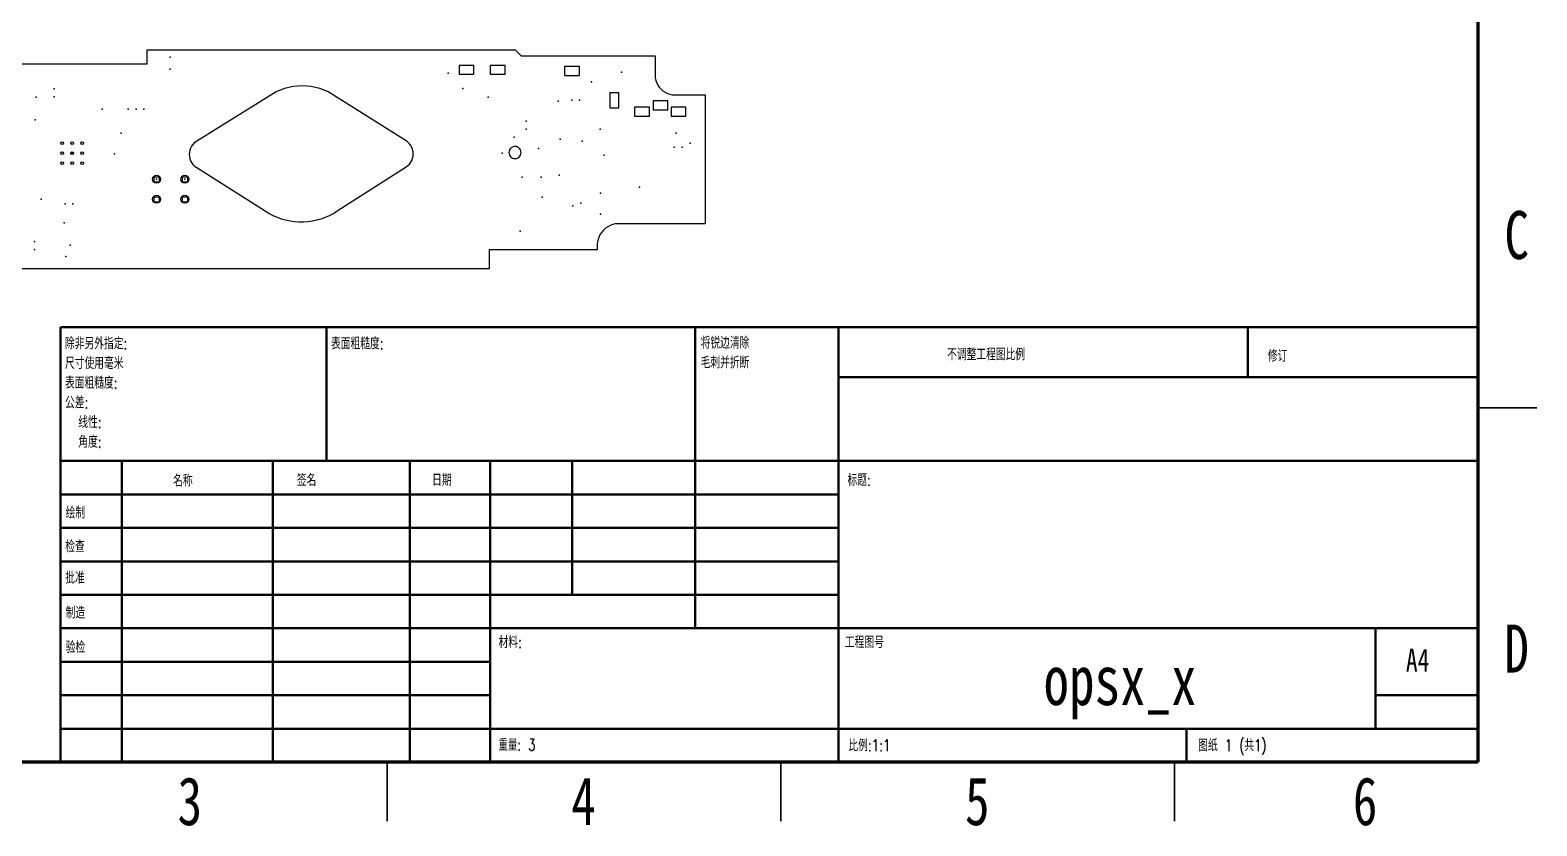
# Model space of a CAD drawing. Header units: millimetres. Extents: x 2 to 294, y 2 to 208.
# Drawn here: x 103.2 to 294.5, y 1.9 to 102.9 of the extents above; entities that cross this region are included whole.
import ezdxf

# ---------------------------------------------------------------- set-up
doc = ezdxf.new("R2010")
doc.units = ezdxf.units.MM
doc.header["$PDSIZE"] = -1
doc.layers.add('10', color=7, linetype='Continuous')
doc.styles.add('SLDTEXTSTYLE0', font='TXT', dxfattribs={"width": 0.75})
doc.styles.add('SLDTEXTSTYLE1', font='TXT', dxfattribs={"width": 0.75, "bigfont": 'bigfont'})
doc.styles.add('SLDTEXTSTYLE2', font='TXT', dxfattribs={"width": 0.694444, "bigfont": 'bigfont'})
doc.styles.add('SLDTEXTSTYLE3', font='TXT', dxfattribs={"width": 0.7, "bigfont": 'bigfont'})

msp = doc.modelspace()

# ---------------------------------------------------------------- hatches: boundary and pattern name
at = {"layer": '10', "linetype": 'Continuous', "lineweight": 18}
h = msp.add_hatch(dxfattribs=at)
h.set_pattern_fill('ANSI31', color=256, style=0)
h.paths.add_polyline_path([(119.53, 84.33), (118.89, 84.33), (118.89, 83.69), (119.53, 83.69)], flags=0)
h = msp.add_hatch(dxfattribs=at)
h.set_pattern_fill('ANSI31', color=256, style=0)
h.paths.add_polyline_path([(123.13, 84.33), (122.49, 84.33), (122.49, 83.69), (123.13, 83.69)], flags=0)
h = msp.add_hatch(dxfattribs=at)
h.set_pattern_fill('ANSI31', color=256, style=0)
h.paths.add_polyline_path([(119.53, 81.79), (118.89, 81.79), (118.89, 81.15), (119.53, 81.15)], flags=0)
h = msp.add_hatch(dxfattribs=at)
h.set_pattern_fill('ANSI31', color=256, style=0)
h.paths.add_polyline_path([(123.13, 81.79), (122.49, 81.79), (122.49, 81.15), (123.13, 81.15)], flags=0)

# ---------------------------------------------------------------- linework, layer by layer
at = {"color": 7, "linetype": 'Continuous', "lineweight": 70}
for p, q in [((287, 200), (287, 10)), ((287, 10), (10, 10))]:
    msp.add_line(p, q, dxfattribs=at)
at = {"color": 7, "linetype": 'Continuous', "lineweight": 25}
for p, q in [((118.03, 100.43), (164.76, 100.43)), ((118.03, 98.65), (118.03, 100.43)), ((164.76, 100.43), (165.53, 99.67)), ((165.53, 99.67), (182.54, 99.67)), ((182.54, 99.67), (182.54, 96.87)), ((97.84, 98.65), (118.03, 98.65)), ((159.51, 98.47), (157.63, 98.47)), ((157.63, 98.47), (157.63, 97.36)), ((159.51, 97.36), (159.51, 98.47)), ((161.59, 98.47), (161.59, 97.36)), ((163.47, 98.47), (161.59, 98.47)), ((163.47, 97.36), (163.47, 98.47)), ((171.04, 98.32), (171.04, 97.2)), ((172.92, 98.32), (171.04, 98.32)), ((172.92, 97.2), (172.92, 98.32)), ((136.58, 95.77), (136.02, 95.66)), ((137.14, 95.84), (136.58, 95.77)), ((137.71, 95.86), (137.14, 95.84)), ((138.28, 95.84), (137.71, 95.86)), ((138.85, 95.77), (138.28, 95.84)), ((139.41, 95.66), (138.85, 95.77)), ((157.63, 97.36), (159.51, 97.36)), ((161.59, 97.36), (163.47, 97.36)), ((171.04, 97.2), (172.92, 97.2)), ((182.54, 96.87), (182.62, 96.56)), ((182.62, 96.56), (182.73, 96.25)), ((182.73, 96.25), (182.88, 95.96)), ((182.88, 95.96), (183.06, 95.69)), ((183.06, 95.69), (183.28, 95.45)), ((134.41, 95.09), (124, 88.62)), ((134.93, 95.32), (134.41, 95.09)), ((135.47, 95.51), (134.93, 95.32)), ((136.02, 95.66), (135.47, 95.51)), ((139.96, 95.51), (139.41, 95.66)), ((140.49, 95.32), (139.96, 95.51)), ((141.02, 95.09), (140.49, 95.32)), ((150.92, 88.87), (141.02, 95.09)), ((176.78, 94.97), (176.78, 93.09)), ((177.9, 94.97), (176.78, 94.97)), ((177.9, 93.09), (177.9, 94.97)), ((182.26, 93.95), (182.26, 92.83)), ((184.14, 93.95), (182.26, 93.95)), ((183.28, 95.45), (183.52, 95.23)), ((183.52, 95.23), (183.79, 95.05)), ((183.79, 95.05), (184.08, 94.9)), ((184.08, 94.9), (184.39, 94.79)), ((184.14, 92.83), (184.14, 93.95)), ((184.39, 94.79), (184.7, 94.71)), ((184.7, 94.71), (188.89, 94.71)), ((188.89, 94.71), (188.89, 78.33)), ((176.78, 93.09), (177.9, 93.09)), ((179.93, 93.14), (179.93, 92.02)), ((181.81, 93.14), (179.93, 93.14)), ((179.93, 92.02), (181.81, 92.02)), ((181.81, 92.02), (181.81, 93.14)), ((182.26, 92.83), (184.14, 92.83)), ((186.43, 93.14), (184.55, 93.14)), ((184.55, 93.14), (184.55, 92.02)), ((184.55, 92.02), (186.43, 92.02)), ((186.43, 92.02), (186.43, 93.14)), ((123.65, 88.2), (123.53, 87.95)), ((123.81, 88.42), (123.65, 88.2)), ((124, 88.62), (123.81, 88.42)), ((151.14, 88.7), (150.92, 88.87)), ((151.34, 88.5), (151.14, 88.7)), ((151.5, 88.28), (151.34, 88.5)), ((151.64, 88.03), (151.5, 88.28)), ((151.73, 87.77), (151.64, 88.03)), ((164.4, 88.09), (164.26, 88)), ((164.57, 88.15), (164.4, 88.09)), ((164.74, 88.17), (164.57, 88.15)), ((164.91, 88.15), (164.74, 88.17)), ((165.07, 88.09), (164.91, 88.15)), ((165.22, 88), (165.07, 88.09)), ((123.38, 87.43), (123.36, 87.16)), ((123.36, 87.16), (123.38, 86.89)), ((123.44, 87.7), (123.38, 87.43)), ((123.38, 86.89), (123.44, 86.62)), ((123.53, 87.95), (123.44, 87.7)), ((123.44, 86.62), (123.53, 86.36)), ((123.53, 86.36), (123.65, 86.12)), ((123.65, 86.12), (123.81, 85.9)), ((151.34, 85.94), (151.5, 86.16)), ((151.5, 86.16), (151.64, 86.41)), ((151.64, 86.41), (151.73, 86.67)), ((151.79, 87.5), (151.73, 87.77)), ((151.73, 86.67), (151.79, 86.94)), ((151.81, 87.22), (151.79, 87.5)), ((151.79, 86.94), (151.81, 87.22)), ((163.99, 87.57), (163.97, 87.4)), ((163.97, 87.4), (163.99, 87.23)), ((164.04, 87.73), (163.99, 87.57)), ((163.99, 87.23), (164.04, 87.06)), ((164.13, 87.88), (164.04, 87.73)), ((164.04, 87.06), (164.13, 86.92)), ((164.26, 88), (164.13, 87.88)), ((164.13, 86.92), (164.26, 86.79)), ((164.26, 86.79), (164.4, 86.7)), ((164.4, 86.7), (164.57, 86.65)), ((164.57, 86.65), (164.74, 86.63)), ((164.74, 86.63), (164.91, 86.65)), ((164.91, 86.65), (165.07, 86.7)), ((165.07, 86.7), (165.22, 86.79)), ((165.34, 87.88), (165.22, 88)), ((165.22, 86.79), (165.34, 86.92)), ((165.43, 87.73), (165.34, 87.88)), ((165.34, 86.92), (165.43, 87.06)), ((165.49, 87.57), (165.43, 87.73)), ((165.43, 87.06), (165.49, 87.23)), ((165.51, 87.4), (165.49, 87.57)), ((165.49, 87.23), (165.51, 87.4)), ((118.89, 84.33), (118.89, 83.69)), ((118.89, 84.33), (119.53, 84.33)), ((119.53, 84.33), (119.53, 83.69)), ((122.49, 84.33), (123.13, 84.33)), ((122.49, 84.33), (122.49, 83.69)), ((123.13, 84.33), (123.13, 83.69)), ((123.81, 85.9), (124, 85.7)), ((124, 85.7), (133.01, 79.98)), ((142.16, 79.98), (150.92, 85.57)), ((150.92, 85.57), (151.14, 85.74)), ((151.14, 85.74), (151.34, 85.94)), ((118.89, 83.69), (119.53, 83.69)), ((122.49, 83.69), (123.13, 83.69)), ((118.89, 81.79), (118.89, 81.15)), ((118.89, 81.79), (119.53, 81.79)), ((118.89, 81.15), (119.53, 81.15)), ((119.53, 81.79), (119.53, 81.15)), ((122.49, 81.79), (123.13, 81.79)), ((122.49, 81.79), (122.49, 81.15)), ((122.49, 81.15), (123.13, 81.15)), ((123.13, 81.79), (123.13, 81.15)), ((133.01, 79.98), (133.5, 79.68)), ((133.5, 79.68), (134, 79.42)), ((134, 79.42), (134.53, 79.19)), ((134.53, 79.19), (135.06, 79)), ((135.06, 79), (135.61, 78.84)), ((135.61, 78.84), (136.17, 78.73)), ((136.17, 78.73), (136.73, 78.65)), ((136.73, 78.65), (137.3, 78.61)), ((137.3, 78.61), (137.87, 78.61)), ((137.87, 78.61), (138.44, 78.65)), ((138.44, 78.65), (139, 78.73)), ((139, 78.73), (139.56, 78.84)), ((139.56, 78.84), (140.11, 79)), ((140.11, 79), (140.65, 79.19)), ((140.65, 79.19), (141.17, 79.42)), ((141.17, 79.42), (141.67, 79.68)), ((141.67, 79.68), (142.16, 79.98)), ((175.41, 76.73), (175.29, 76.41)), ((175.57, 77.03), (175.41, 76.73)), ((175.76, 77.31), (175.57, 77.03)), ((175.99, 77.56), (175.76, 77.31)), ((176.24, 77.78), (175.99, 77.56)), ((176.52, 77.98), (176.24, 77.78)), ((176.82, 78.13), (176.52, 77.98)), ((177.14, 78.25), (176.82, 78.13)), ((177.46, 78.33), (177.14, 78.25)), ((188.89, 78.33), (177.46, 78.33)), ((175.18, 75.03), (161.46, 75.03)), ((161.46, 75.03), (161.46, 72.62)), ((175.22, 76.08), (175.18, 75.75)), ((175.18, 75.75), (175.18, 75.41)), ((175.18, 75.41), (175.18, 75.03)), ((175.29, 76.41), (175.22, 76.08)), ((161.46, 72.62), (97.58, 72.62))]:
    msp.add_line(p, q, dxfattribs=at)
at = {"color": 7, "linetype": 'Continuous'}
for p, q in [((120.95, 99.51), (120.94, 99.51)), ((120.95, 99.51), (120.95, 99.49)), ((120.95, 97.99), (120.94, 97.99)), ((120.95, 97.99), (120.95, 97.97)), ((178.26, 97.59), (178.25, 97.59)), ((178.26, 97.59), (178.26, 97.57)), ((156.26, 97.48), (156.26, 97.47)), ((156.26, 97.48), (156.28, 97.48)), ((174.44, 96.39), (174.42, 96.39)), ((174.44, 96.39), (174.44, 96.4)), ((103.93, 94.43), (103.93, 94.45)), ((103.93, 94.43), (103.94, 94.43)), ((106.21, 95.49), (106.21, 95.51)), ((106.21, 95.49), (106.22, 95.49)), ((106.21, 94.49), (106.21, 94.51)), ((106.21, 94.49), (106.22, 94.49)), ((158.11, 95.51), (158.1, 95.51)), ((158.11, 95.51), (158.11, 95.49)), ((161.34, 94.43), (161.34, 94.45)), ((161.34, 94.43), (161.35, 94.43)), ((170.23, 93.92), (170.23, 93.91)), ((170.23, 93.92), (170.25, 93.92)), ((171.94, 94.04), (171.94, 94.03)), ((171.94, 94.04), (171.96, 94.04)), ((172.94, 94.06), (172.92, 94.06)), ((172.94, 94.06), (172.94, 94.07)), ((112.32, 92.91), (112.32, 92.93)), ((112.32, 92.91), (112.33, 92.91)), ((115.61, 92.89), (115.61, 92.88)), ((115.61, 92.89), (115.63, 92.89)), ((116.64, 92.89), (116.62, 92.89)), ((116.64, 92.89), (116.64, 92.9)), ((117.61, 92.91), (117.59, 92.91)), ((117.61, 92.91), (117.61, 92.92)), ((103.79, 91.56), (103.77, 91.56)), ((103.79, 91.56), (103.79, 91.57)), ((166.16, 91.38), (166.15, 91.38)), ((166.16, 91.38), (166.16, 91.36)), ((166.16, 90.37), (166.16, 90.39)), ((166.16, 90.37), (166.17, 90.37)), ((175.56, 90.37), (175.56, 90.39)), ((175.56, 90.37), (175.57, 90.37)), ((114.71, 89.84), (114.69, 89.84)), ((114.71, 89.84), (114.71, 89.85)), ((164.64, 89.35), (164.63, 89.35)), ((164.64, 89.35), (164.64, 89.33)), ((170.48, 89.1), (170.46, 89.1)), ((170.48, 89.1), (170.48, 89.11)), ((173.28, 88.84), (173.28, 88.83)), ((173.28, 88.84), (173.3, 88.84)), ((184.94, 88.08), (184.94, 88.07)), ((184.94, 88.08), (184.96, 88.08)), ((185.21, 89.86), (185.21, 89.88)), ((185.21, 89.86), (185.22, 89.86)), ((185.98, 88.08), (185.96, 88.08)), ((185.98, 88.08), (185.98, 88.09)), ((186.99, 88.59), (186.99, 88.58)), ((186.99, 88.59), (187.01, 88.59)), ((108.5, 87.32), (108.48, 87.32)), ((108.5, 87.32), (108.5, 87.33)), ((113.89, 87.24), (113.88, 87.24)), ((113.89, 87.24), (113.89, 87.22)), ((163.12, 87.32), (163.12, 87.31)), ((163.12, 87.32), (163.14, 87.32)), ((167.71, 87.91), (167.71, 87.9)), ((167.71, 87.91), (167.73, 87.91)), ((176.07, 87.07), (176.05, 87.07)), ((176.07, 87.07), (176.07, 87.08)), ((165.66, 84.27), (165.66, 84.26)), ((165.66, 84.27), (165.68, 84.27)), ((168.04, 84.27), (168.02, 84.27)), ((168.04, 84.27), (168.04, 84.28)), ((170.36, 84.53), (170.36, 84.52)), ((170.36, 84.53), (170.38, 84.53)), ((119.21, 84.01), (119.21, 84.03)), ((119.21, 84.01), (119.22, 84.01)), ((122.81, 84.01), (122.81, 84.03)), ((122.81, 84.01), (122.82, 84.01)), ((180.54, 83), (180.54, 83.02)), ((180.54, 83), (180.55, 83)), ((104.56, 81.49), (104.55, 81.49)), ((104.56, 81.49), (104.56, 81.47)), ((107.61, 80.89), (107.61, 80.88)), ((107.61, 80.89), (107.63, 80.89)), ((108.59, 80.89), (108.59, 80.88)), ((108.59, 80.89), (108.61, 80.89)), ((168.2, 81.73), (168.19, 81.73)), ((168.2, 81.73), (168.2, 81.71)), ((172.09, 80.62), (172.07, 80.62)), ((172.09, 80.62), (172.09, 80.63)), ((173.11, 80.97), (173.09, 80.97)), ((173.11, 80.97), (173.11, 80.98)), ((175.59, 82.24), (175.59, 82.26)), ((175.59, 82.24), (175.6, 82.24)), ((107.5, 78.49), (107.5, 78.48)), ((107.5, 78.49), (107.52, 78.49)), ((175.59, 79.59), (175.59, 79.61)), ((175.59, 79.59), (175.6, 79.59)), ((165.4, 77.41), (165.4, 77.4)), ((165.4, 77.41), (165.42, 77.41)), ((103.71, 75.09), (103.7, 75.09)), ((103.71, 76.09), (103.71, 76.11)), ((103.71, 76.09), (103.72, 76.09)), ((103.71, 75.09), (103.71, 75.07)), ((108.25, 75.64), (108.24, 75.64)), ((108.25, 75.64), (108.25, 75.62)), ((107.71, 74.19), (107.71, 74.21)), ((107.71, 74.19), (107.72, 74.19))]:
    msp.add_line(p, q, dxfattribs=at)
at = {"color": 7, "linetype": 'Continuous', "lineweight": 50}
for p, q in [((107, 65.25), (287, 65.25)), ((107, 65.25), (107, 10)), ((140.8, 48.25), (140.8, 65.25)), ((187.6, 65.25), (187.6, 27)), ((205.8, 65.25), (205.8, 10)), ((257.8, 58.88), (257.8, 65.25)), ((287, 58.88), (205.8, 58.88)), ((287, 48.25), (107, 48.25)), ((114.8, 48.25), (114.8, 10)), ((133.99, 48.25), (133.99, 10)), ((151.4, 48.25), (151.4, 10)), ((161.6, 10), (161.6, 48.25)), ((172, 31.25), (172, 48.25)), ((205.8, 44), (107, 44)), ((205.8, 39.75), (107, 39.75)), ((205.8, 35.5), (107, 35.5)), ((205.8, 31.25), (107, 31.25)), ((161.6, 27), (107, 27)), ((161.6, 27), (287, 27)), ((274, 14.25), (274, 27)), ((161.6, 22.75), (107, 22.75)), ((161.6, 18.5), (107, 18.5)), ((287, 18.5), (274, 18.5)), ((107, 14.25), (287, 14.25)), ((250, 10), (250, 14.25))]:
    msp.add_line(p, q, dxfattribs=at)
at = {"color": 7, "linetype": 'Continuous', "lineweight": 35}
for p, q in [((287, 55), (294.5, 55)), ((148.5, 2.5), (148.5, 10)), ((148.5, 10), (148.5, 2.5)), ((198.5, 10), (198.5, 2.5)), ((248.5, 10), (248.5, 2.5))]:
    msp.add_line(p, q, dxfattribs=at)
at = {"color": 7, "linetype": 'Continuous', "lineweight": 25}
for centre, radius in [((107.22, 88.6), 0.175), ((108.5, 88.6), 0.175), ((109.77, 88.6), 0.175), ((107.22, 87.32), 0.175), ((107.22, 86.05), 0.175), ((108.5, 87.32), 0.175), ((108.5, 86.05), 0.175), ((109.77, 87.32), 0.175), ((109.77, 86.05), 0.175), ((119.21, 84.01), 0.5), ((122.81, 84.01), 0.5), ((119.21, 81.47), 0.5), ((122.81, 81.47), 0.5)]:
    msp.add_circle(centre, radius, dxfattribs=at)
at = {"color": 7, "linetype": 'Continuous'}
for p in [(120.95, 99.51), (120.95, 97.99), (178.26, 97.59), (156.26, 97.48), (174.44, 96.39), (103.93, 94.43), (106.21, 95.49), (106.21, 94.49), (158.11, 95.51), (161.34, 94.43), (170.23, 93.92), (171.94, 94.04), (172.94, 94.06), (112.32, 92.91), (115.61, 92.89), (116.64, 92.89), (117.61, 92.91), (103.79, 91.56), (166.16, 91.38), (166.16, 90.37), (175.56, 90.37), (114.71, 89.84), (164.64, 89.35), (170.48, 89.1), (173.28, 88.84), (184.94, 88.08), (185.21, 89.86), (185.98, 88.08), (186.99, 88.59), (108.5, 87.32), (113.89, 87.24), (163.12, 87.32), (167.71, 87.91), (176.07, 87.07), (165.66, 84.27), (168.04, 84.27), (170.36, 84.53), (119.21, 84.01), (122.81, 84.01), (180.54, 83), (104.56, 81.49), (107.61, 80.89), (108.59, 80.89), (168.2, 81.73), (172.09, 80.62), (173.11, 80.97), (175.59, 82.24), (107.5, 78.49), (175.59, 79.59), (165.4, 77.41), (103.71, 76.09), (103.71, 75.09), (108.25, 75.64), (107.71, 74.19)]:
    msp.add_point(p, dxfattribs=at)

# ---------------------------------------------------------------- texts
at = {"color": 7, "linetype": 'Continuous', "lineweight": 0}
for s, insert, char_height, attachment_point, style in [('C', (291.94, 79.98), 6.1, 2, 'SLDTEXTSTYLE0'), ('除非另外指定:', (107.59, 63.92), 1.5, 1, 'SLDTEXTSTYLE1'), ('表面粗糙度:', (141.37, 63.92), 1.5, 1, 'SLDTEXTSTYLE1'), ('将锐边清除', (188.31, 64), 1.5, 1, 'SLDTEXTSTYLE1'), ('尺寸使用毫米', (107.59, 61.42), 1.5, 1, 'SLDTEXTSTYLE1'), ('毛刺并折断', (188.31, 61.5), 1.5, 1, 'SLDTEXTSTYLE1'), ('不调整工程图比例', (219.61, 62.53), 1.5, 1, 'SLDTEXTSTYLE1'), ('修订', (260.33, 62.33), 1.5, 1, 'SLDTEXTSTYLE1'), ('表面粗糙度:', (107.59, 58.92), 1.5, 1, 'SLDTEXTSTYLE1'), ('公差:', (107.59, 56.42), 1.5, 1, 'SLDTEXTSTYLE1'), ('线性:', (109.28, 53.92), 1.5, 1, 'SLDTEXTSTYLE1'), ('角度:', (109.28, 51.42), 1.5, 1, 'SLDTEXTSTYLE1'), ('名称', (121.32, 46.5), 1.5, 1, 'SLDTEXTSTYLE1'), ('签名', (137.03, 46.56), 1.5, 1, 'SLDTEXTSTYLE1'), ('日期', (154.21, 46.58), 1.5, 1, 'SLDTEXTSTYLE1'), ('标题:', (206.96, 46.58), 1.5, 1, 'SLDTEXTSTYLE1'), ('绘制', (107.68, 42.43), 1.5, 1, 'SLDTEXTSTYLE1'), ('检查', (107.62, 38.15), 1.5, 1, 'SLDTEXTSTYLE1'), ('批准', (107.62, 34.18), 1.5, 1, 'SLDTEXTSTYLE1'), ('制造', (107.68, 29.73), 1.5, 1, 'SLDTEXTSTYLE1'), ('D', (291.93, 27.48), 6.1, 2, 'SLDTEXTSTYLE0'), ('验检', (107.68, 25.35), 1.5, 1, 'SLDTEXTSTYLE1'), ('材料:', (162.65, 25.99), 1.5, 1, 'SLDTEXTSTYLE1'), ('工程图号', (206.63, 25.99), 1.5, 1, 'SLDTEXTSTYLE1'), ('A4', (277.87, 24.41), 2.91, 1, 'SLDTEXTSTYLE0'), ('opsx_x', (241.57, 23.61), 6.35, 2, 'SLDTEXTSTYLE0'), ('重量: 3', (162.62, 12.95), 1.499, 1, 'SLDTEXTSTYLE3'), ('比例:1:1', (207.07, 12.9), 1.5, 1, 'SLDTEXTSTYLE1'), ('图纸 1 (共1)', (251.48, 12.9), 1.5, 1, 'SLDTEXTSTYLE2'), ('3', (123.44, 8.11), 6.1, 2, 'SLDTEXTSTYLE0'), ('4', (173.44, 8.11), 6.1, 2, 'SLDTEXTSTYLE0'), ('5', (223.44, 8.11), 6.1, 2, 'SLDTEXTSTYLE0'), ('6', (272.69, 8.11), 6.1, 2, 'SLDTEXTSTYLE0')]:
    msp.add_mtext(s, dxfattribs=dict(at, insert=insert, char_height=char_height, attachment_point=attachment_point, style=style))

doc.saveas('drawing.dxf')
